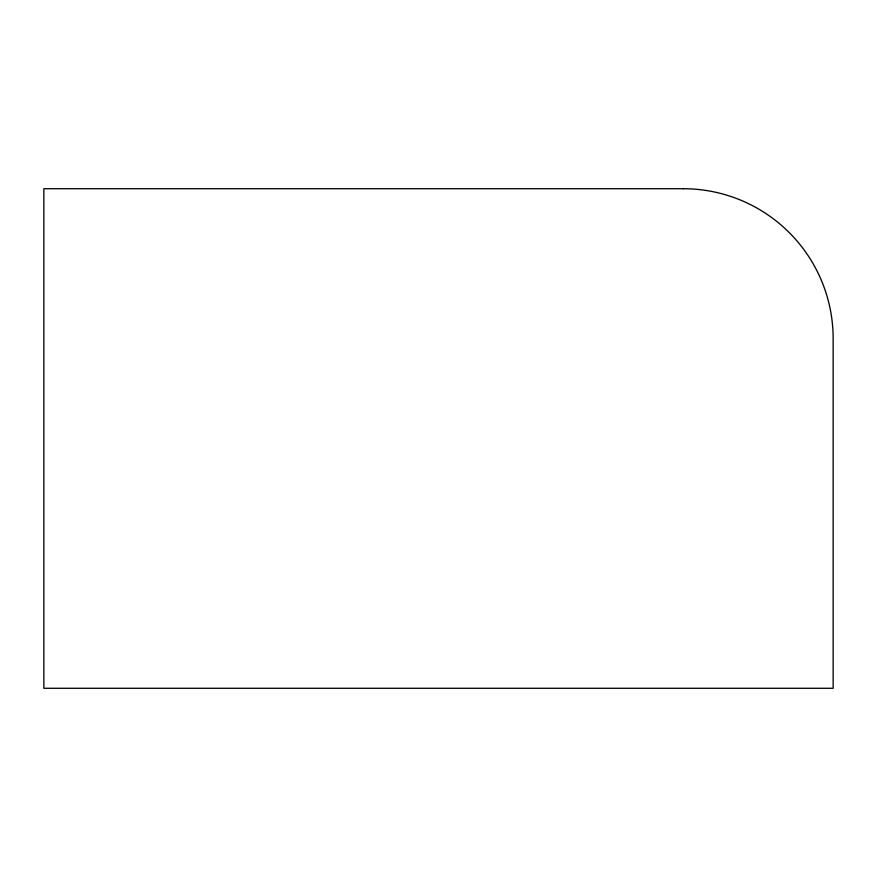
<?xml version="1.0" encoding="UTF-8"?>
<svg xmlns="http://www.w3.org/2000/svg" width="877" height="877" viewBox="0 0 877 877"><rect width="100%" height="100%" fill="white"/><g stroke="black" fill="none" stroke-linecap="round" stroke-linejoin="round"><path stroke-width="1.32" d="M683.282 188.719L43.85 188.719L43.85 688.281L833.15 688.281L833.15 338.588A149.868 149.868 0 0 0 683.282 188.719"/></g></svg>
